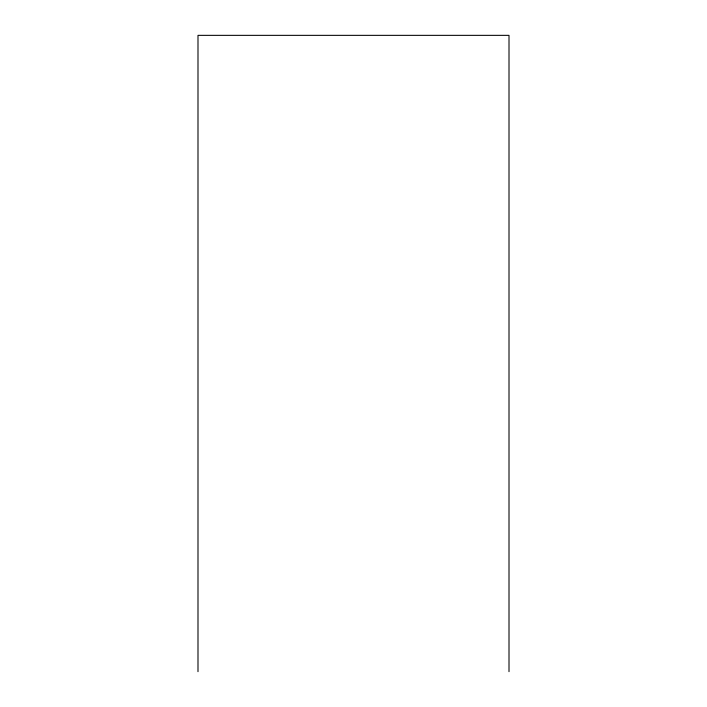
<?xml version="1.0" encoding="UTF-8"?>
<svg xmlns="http://www.w3.org/2000/svg" width="707" height="707" viewBox="0 0 707 707"><rect width="100%" height="100%" fill="white"/><g stroke="black" fill="none" stroke-linecap="round" stroke-linejoin="round"><path stroke-width="1.06" d="M509.005 671.65L509.005 35.35L197.995 35.35L197.995 671.65"/></g></svg>
